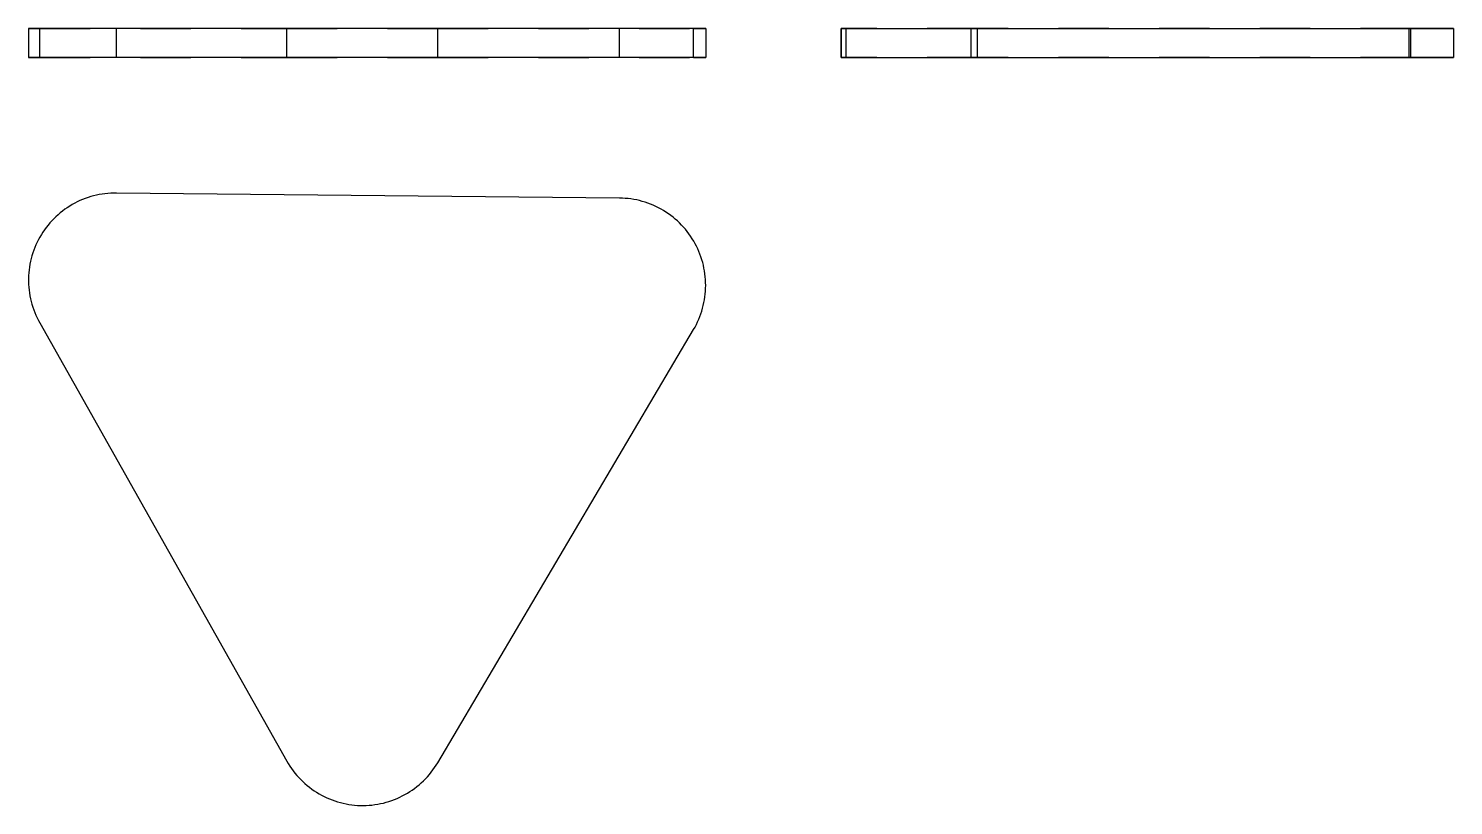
# Model space of a CAD drawing. Extents: x 0 to 2.83, y 0 to 1.54.
import ezdxf

# ---------------------------------------------------------------- set-up
doc = ezdxf.new("R2010")
doc.units = 0
doc.linetypes.add('HIDDEN', pattern=[0.067271, 0.04487, -0.022401])
for name, color, linetype in [('FRONT', 7, 'CONTINUOUS'), ('FRONT_HID', 7, 'HIDDEN'), ('LEFT', 7, 'CONTINUOUS'), ('LEFT_HID', 7, 'HIDDEN'), ('TOP', 7, 'CONTINUOUS')]:
    doc.layers.add(name, color=color, linetype=linetype)

msp = doc.modelspace()

# ---------------------------------------------------------------- linework, layer by layer
at = {"layer": 'FRONT'}
for p, q in [((0.174827, 1.543339), (0, 1.543339)), ((0, 1.543339), (0, 1.485644)), ((1.174075, 1.543339), (0.174827, 1.543339)), ((0.174827, 1.485644), (0.174827, 1.543339)), ((1.345416, 1.543339), (1.174075, 1.543339)), ((1.174075, 1.485644), (1.174075, 1.543339)), ((1.345416, 1.543339), (1.345416, 1.485644)), ((0.174827, 1.485644), (0, 1.485644)), ((1.174075, 1.485644), (0.174827, 1.485644)), ((1.345416, 1.485644), (1.174075, 1.485644))]:
    msp.add_line(p, q, dxfattribs=at)
at = {"layer": 'FRONT_HID', "linetype": 'HIDDEN'}
for p, q in [((0, 1.543339), (0.022325, 1.543339)), ((0.022325, 1.543339), (0.513234, 1.543339)), ((0.022325, 1.485644), (0.022325, 1.543339)), ((0.513234, 1.543339), (0.813008, 1.543339)), ((0.513234, 1.485644), (0.513234, 1.543339)), ((0.813008, 1.543339), (1.321348, 1.543339)), ((0.813008, 1.485644), (0.813008, 1.543339)), ((1.321348, 1.543339), (1.345416, 1.543339)), ((1.321348, 1.485644), (1.321348, 1.543339)), ((0, 1.485644), (0.022325, 1.485644)), ((0.022325, 1.485644), (0.513234, 1.485644)), ((0.513234, 1.485644), (0.813008, 1.485644)), ((0.813008, 1.485644), (1.321348, 1.485644)), ((1.321348, 1.485644), (1.345416, 1.485644))]:
    msp.add_line(p, q, dxfattribs=at)
at = {"layer": 'LEFT'}
for p, q in [((1.614499, 1.543339), (1.872611, 1.543339)), ((1.614499, 1.543339), (1.614499, 1.485644)), ((1.872611, 1.543339), (2.743017, 1.543339)), ((1.872611, 1.485644), (1.872611, 1.543339)), ((2.743017, 1.543339), (2.831072, 1.543339)), ((2.743017, 1.485644), (2.743017, 1.543339)), ((2.831072, 1.543339), (2.831072, 1.485644)), ((1.614499, 1.485644), (1.872611, 1.485644)), ((1.872611, 1.485644), (2.743017, 1.485644)), ((2.743017, 1.485644), (2.831072, 1.485644))]:
    msp.add_line(p, q, dxfattribs=at)
at = {"layer": 'LEFT_HID', "linetype": 'HIDDEN'}
for p, q in [((1.614508, 1.543339), (1.614499, 1.543339)), ((1.624571, 1.543339), (1.614508, 1.543339)), ((1.614508, 1.485644), (1.614508, 1.543339)), ((1.885693, 1.543339), (1.624571, 1.543339)), ((1.624571, 1.485644), (1.624571, 1.543339)), ((2.746036, 1.543339), (1.885693, 1.543339)), ((1.885693, 1.485644), (1.885693, 1.543339)), ((2.831072, 1.543339), (2.746036, 1.543339)), ((2.746036, 1.485644), (2.746036, 1.543339)), ((1.614508, 1.485644), (1.614499, 1.485644)), ((1.624571, 1.485644), (1.614508, 1.485644)), ((1.885693, 1.485644), (1.624571, 1.485644)), ((2.746036, 1.485644), (1.885693, 1.485644)), ((2.831072, 1.485644), (2.746036, 1.485644))]:
    msp.add_line(p, q, dxfattribs=at)
at = {"layer": 'TOP'}
for p, q in [((0.081847, 1.190582), (0.077008, 1.187469)), ((0.086787, 1.193533), (0.081847, 1.190582)), ((0.091822, 1.196318), (0.086787, 1.193533)), ((0.096946, 1.198934), (0.091822, 1.196318)), ((0.102155, 1.201378), (0.096946, 1.198934)), ((0.107442, 1.203648), (0.102155, 1.201378)), ((0.112802, 1.20574), (0.107442, 1.203648)), ((0.118228, 1.207654), (0.112802, 1.20574)), ((0.123715, 1.209386), (0.118228, 1.207654)), ((0.129257, 1.210934), (0.123715, 1.209386)), ((0.134847, 1.212298), (0.129257, 1.210934)), ((0.140479, 1.213475), (0.134847, 1.212298)), ((0.146147, 1.214464), (0.140479, 1.213475)), ((0.151845, 1.215264), (0.146147, 1.214464)), ((0.157566, 1.215875), (0.151845, 1.215264)), ((0.163305, 1.216294), (0.157566, 1.215875)), ((0.169054, 1.216523), (0.163305, 1.216294)), ((0.174808, 1.216561), (0.169054, 1.216523)), ((1.174056, 1.206498), (0.174808, 1.216561)), ((1.179808, 1.206344), (1.174056, 1.206498)), ((1.185551, 1.205999), (1.179808, 1.206344)), ((1.19128, 1.205464), (1.185551, 1.205999)), ((1.196988, 1.204739), (1.19128, 1.205464)), ((1.202668, 1.203824), (1.196988, 1.204739)), ((1.208316, 1.202721), (1.202668, 1.203824)), ((1.213923, 1.20143), (1.208316, 1.202721)), ((1.219484, 1.199955), (1.213923, 1.20143)), ((1.224993, 1.198295), (1.219484, 1.199955)), ((1.230444, 1.196453), (1.224993, 1.198295)), ((1.235831, 1.19443), (1.230444, 1.196453)), ((1.241147, 1.19223), (1.235831, 1.19443)), ((1.246388, 1.189854), (1.241147, 1.19223)), ((1.251546, 1.187306), (1.246388, 1.189854)), ((0.046393, 1.161436), (0.042542, 1.15716)), ((0.050383, 1.165581), (0.046393, 1.161436)), ((0.054509, 1.169591), (0.050383, 1.165581)), ((0.058766, 1.173462), (0.054509, 1.169591)), ((0.063149, 1.17719), (0.058766, 1.173462)), ((0.067654, 1.180769), (0.063149, 1.17719)), ((0.072275, 1.184197), (0.067654, 1.180769)), ((0.077008, 1.187469), (0.072275, 1.184197)), ((1.256617, 1.184587), (1.251546, 1.187306)), ((1.261595, 1.181702), (1.256617, 1.184587)), ((1.266475, 1.178652), (1.261595, 1.181702)), ((1.27125, 1.175442), (1.266475, 1.178652)), ((1.275915, 1.172075), (1.27125, 1.175442)), ((1.280467, 1.168555), (1.275915, 1.172075)), ((1.284899, 1.164885), (1.280467, 1.168555)), ((1.289206, 1.161071), (1.284899, 1.164885)), ((1.293384, 1.157115), (1.289206, 1.161071)), ((0.025533, 1.133998), (0.022606, 1.129044)), ((0.028623, 1.138851), (0.025533, 1.133998)), ((0.031872, 1.1436), (0.028623, 1.138851)), ((0.035278, 1.148237), (0.031872, 1.1436)), ((0.038836, 1.152759), (0.035278, 1.148237)), ((0.042542, 1.15716), (0.038836, 1.152759)), ((1.297429, 1.153022), (1.293384, 1.157115)), ((1.301335, 1.148798), (1.297429, 1.153022)), ((1.305098, 1.144445), (1.301335, 1.148798)), ((1.308715, 1.13997), (1.305098, 1.144445)), ((1.312181, 1.135378), (1.308715, 1.13997)), ((1.315493, 1.130672), (1.312181, 1.135378)), ((0.01259, 1.10834), (0.010524, 1.10297)), ((0.014835, 1.113638), (0.01259, 1.10834)), ((0.017254, 1.118859), (0.014835, 1.113638)), ((0.019845, 1.123996), (0.017254, 1.118859)), ((0.022606, 1.129044), (0.019845, 1.123996)), ((1.318646, 1.12586), (1.315493, 1.130672)), ((1.321638, 1.120945), (1.318646, 1.12586)), ((1.324464, 1.115933), (1.321638, 1.120945)), ((1.327123, 1.11083), (1.324464, 1.115933)), ((1.32961, 1.105642), (1.327123, 1.11083)), ((1.331924, 1.100374), (1.32961, 1.105642)), ((0.004072, 1.080894), (0.002922, 1.075257)), ((0.005409, 1.086491), (0.004072, 1.080894)), ((0.006931, 1.09204), (0.005409, 1.086491)), ((0.008636, 1.097535), (0.006931, 1.09204)), ((0.010524, 1.10297), (0.008636, 1.097535)), ((1.334061, 1.095032), (1.331924, 1.100374)), ((1.336019, 1.089621), (1.334061, 1.095032)), ((1.337797, 1.084149), (1.336019, 1.089621)), ((1.339391, 1.078621), (1.337797, 1.084149)), ((1.340801, 1.073042), (1.339391, 1.078621)), ((0.000211, 1.052418), (0.00001, 1.046668)), ((0.000604, 1.058158), (0.000211, 1.052418)), ((0.001187, 1.063882), (0.000604, 1.058158)), ((0.00196, 1.069584), (0.001187, 1.063882)), ((0.002922, 1.075257), (0.00196, 1.069584)), ((1.342025, 1.06742), (1.340801, 1.073042)), ((1.343061, 1.06176), (1.342025, 1.06742)), ((1.343909, 1.056069), (1.343061, 1.06176)), ((1.344567, 1.050353), (1.343909, 1.056069)), ((1.345034, 1.044618), (1.344567, 1.050353)), ((0.00001, 1.046668), (0, 1.040914)), ((0, 1.040914), (0.000181, 1.035163)), ((0.000181, 1.035163), (0.000553, 1.029421)), ((0.000553, 1.029421), (0.001116, 1.023695)), ((0.001116, 1.023695), (0.001869, 1.017991)), ((1.344506, 1.015886), (1.344994, 1.021619)), ((1.344994, 1.021619), (1.345291, 1.027365)), ((1.345311, 1.038871), (1.345034, 1.044618)), ((1.345291, 1.027365), (1.345396, 1.033118)), ((1.345396, 1.033118), (1.345311, 1.038871)), ((0.001869, 1.017991), (0.002811, 1.012314)), ((0.002811, 1.012314), (0.003941, 1.006673)), ((0.003941, 1.006673), (0.005258, 1.001072)), ((0.005258, 1.001072), (0.006761, 0.995517)), ((0.006761, 0.995517), (0.008447, 0.990016)), ((1.339231, 0.987637), (1.340661, 0.993211)), ((1.340661, 0.993211), (1.341904, 0.998828)), ((1.341904, 0.998828), (1.34296, 1.004484)), ((1.34296, 1.004484), (1.343828, 1.010172)), ((1.343828, 1.010172), (1.344506, 1.015886)), ((0.008447, 0.990016), (0.010315, 0.984574)), ((0.010315, 0.984574), (0.012363, 0.979197)), ((0.012363, 0.979197), (0.014589, 0.973891)), ((0.014589, 0.973891), (0.01699, 0.968662)), ((0.01699, 0.968662), (0.019563, 0.963516)), ((0.019563, 0.963516), (0.022306, 0.958458)), ((1.329355, 0.96065), (1.331687, 0.96591)), ((1.331687, 0.96591), (1.333843, 0.971245)), ((1.333843, 0.971245), (1.33582, 0.976648)), ((1.33582, 0.976648), (1.337617, 0.982114)), ((1.337617, 0.982114), (1.339231, 0.987637)), ((0.022306, 0.958458), (0.513215, 0.088052)), ((0.812989, 0.085033), (1.321329, 0.945376)), ((1.321329, 0.945376), (1.324173, 0.950377)), ((1.324173, 0.950377), (1.326849, 0.955471)), ((1.326849, 0.955471), (1.329355, 0.96065)), ((0.513215, 0.088052), (0.516124, 0.083088)), ((0.80998, 0.080129), (0.812989, 0.085033)), ((0.516124, 0.083088), (0.519197, 0.078223)), ((0.519197, 0.078223), (0.52243, 0.073464)), ((0.52243, 0.073464), (0.525819, 0.068814)), ((0.525819, 0.068814), (0.529361, 0.06428)), ((0.529361, 0.06428), (0.533052, 0.059866)), ((0.533052, 0.059866), (0.536887, 0.055577)), ((0.788668, 0.053041), (0.792589, 0.057252)), ((0.792589, 0.057252), (0.796367, 0.061591)), ((0.796367, 0.061591), (0.8, 0.066053)), ((0.8, 0.066053), (0.803482, 0.070633)), ((0.803482, 0.070633), (0.80681, 0.075327)), ((0.80681, 0.075327), (0.80998, 0.080129)), ((0.536887, 0.055577), (0.540863, 0.051417)), ((0.540863, 0.051417), (0.544975, 0.047393)), ((0.544975, 0.047393), (0.549218, 0.043507)), ((0.549218, 0.043507), (0.553589, 0.039764)), ((0.553589, 0.039764), (0.558081, 0.036169)), ((0.558081, 0.036169), (0.56269, 0.032725)), ((0.56269, 0.032725), (0.567411, 0.029436)), ((0.567411, 0.029436), (0.572239, 0.026306)), ((0.757624, 0.02752), (0.76241, 0.030713)), ((0.76241, 0.030713), (0.767088, 0.034064)), ((0.767088, 0.034064), (0.771651, 0.037568)), ((0.771651, 0.037568), (0.776096, 0.041222)), ((0.776096, 0.041222), (0.780417, 0.045022)), ((0.780417, 0.045022), (0.784609, 0.048963)), ((0.784609, 0.048963), (0.788668, 0.053041)), ((0.572239, 0.026306), (0.577168, 0.023338)), ((0.577168, 0.023338), (0.582193, 0.020535)), ((0.582193, 0.020535), (0.587309, 0.017901)), ((0.587309, 0.017901), (0.592509, 0.015439)), ((0.592509, 0.015439), (0.597788, 0.01315)), ((0.597788, 0.01315), (0.603141, 0.011039)), ((0.603141, 0.011039), (0.60856, 0.009106)), ((0.60856, 0.009106), (0.614041, 0.007355)), ((0.614041, 0.007355), (0.619577, 0.005787)), ((0.619577, 0.005787), (0.625162, 0.004404)), ((0.625162, 0.004404), (0.63079, 0.003207)), ((0.63079, 0.003207), (0.636455, 0.002198)), ((0.636455, 0.002198), (0.64215, 0.001378)), ((0.64215, 0.001378), (0.647869, 0.000747)), ((0.647869, 0.000747), (0.653606, 0.000307)), ((0.653606, 0.000307), (0.659354, 0.000058)), ((0.659354, 0.000058), (0.665108, 0)), ((0.665108, 0), (0.67086, 0.000133)), ((0.67086, 0.000133), (0.676604, 0.000458)), ((0.676604, 0.000458), (0.682335, 0.000973)), ((0.682335, 0.000973), (0.688046, 0.001678)), ((0.688046, 0.001678), (0.693729, 0.002573)), ((0.693729, 0.002573), (0.69938, 0.003656)), ((0.69938, 0.003656), (0.704992, 0.004927)), ((0.704992, 0.004927), (0.710558, 0.006383)), ((0.710558, 0.006383), (0.716073, 0.008024)), ((0.716073, 0.008024), (0.721531, 0.009847)), ((0.721531, 0.009847), (0.726925, 0.01185)), ((0.726925, 0.01185), (0.732249, 0.014031)), ((0.732249, 0.014031), (0.737498, 0.016389)), ((0.737498, 0.016389), (0.742665, 0.018919)), ((0.742665, 0.018919), (0.747746, 0.02162)), ((0.747746, 0.02162), (0.752734, 0.024488)), ((0.752734, 0.024488), (0.757624, 0.02752))]:
    msp.add_line(p, q, dxfattribs=at)

doc.saveas('drawing.dxf')
